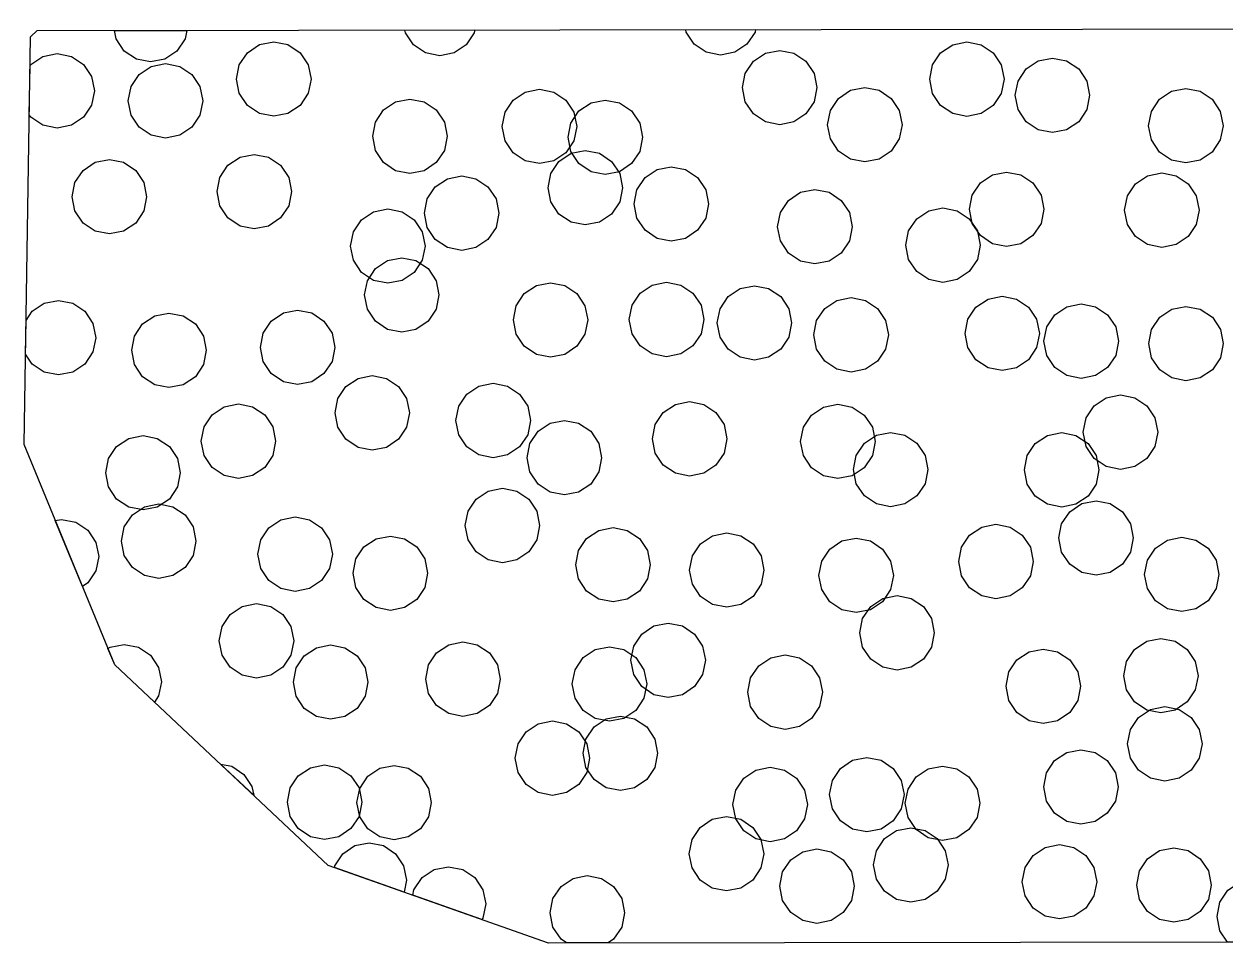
# Model space of a CAD drawing. Header units: millimetres. Extents: x 2 to 154, y 0 to 88.
# Drawn here: x 2.44 to 15.34, y 78.01 to 87.88 of the extents above; entities that cross this region are included whole.
import ezdxf

# ---------------------------------------------------------------- set-up
doc = ezdxf.new("R2010")
doc.units = ezdxf.units.MM
doc.layers.add('BORDER', color=3, linetype='Continuous')

msp = doc.modelspace()

# ---------------------------------------------------------------- linework, layer by layer
for points in [[(4.185, 87.814), (4.166, 87.722), (4.079, 87.592), (3.95, 87.505), (3.797, 87.475), (3.644, 87.505), (3.514, 87.592), (3.427, 87.722), (3.409, 87.813), (4.185, 87.814)], [(7.278, 87.818), (7.272, 87.789), (7.185, 87.659), (7.056, 87.573), (6.903, 87.542), (6.75, 87.573), (6.62, 87.659), (6.533, 87.789), (6.527, 87.817), (7.278, 87.818)], [(10.292, 87.822), (10.287, 87.796), (10.2, 87.666), (10.07, 87.58), (9.917, 87.549), (9.764, 87.58), (9.634, 87.666), (9.548, 87.796), (9.543, 87.821), (10.292, 87.822)], [(5.488, 87.138), (5.401, 87.008), (5.272, 86.921), (5.119, 86.891), (4.965, 86.921), (4.836, 87.008), (4.749, 87.138), (4.719, 87.291), (4.749, 87.444), (4.836, 87.574), (4.965, 87.661), (5.119, 87.691), (5.272, 87.661), (5.401, 87.574), (5.488, 87.444), (5.519, 87.291), (5.488, 87.138)], [(12.932, 87.136), (12.845, 87.007), (12.716, 86.92), (12.563, 86.889), (12.41, 86.92), (12.28, 87.007), (12.193, 87.136), (12.163, 87.289), (12.193, 87.442), (12.28, 87.572), (12.41, 87.659), (12.563, 87.689), (12.716, 87.659), (12.845, 87.572), (12.932, 87.442), (12.963, 87.289), (12.932, 87.136)], [(2.502, 87.434), (2.51, 87.446), (2.64, 87.533), (2.793, 87.564), (2.946, 87.533), (3.076, 87.446), (3.163, 87.317), (3.193, 87.164), (3.163, 87.011), (3.076, 86.881), (2.946, 86.794), (2.793, 86.764), (2.64, 86.794), (2.51, 86.881), (2.494, 86.906), (2.502, 87.434)], [(10.921, 87.046), (10.834, 86.917), (10.705, 86.83), (10.552, 86.799), (10.399, 86.83), (10.269, 86.917), (10.182, 87.046), (10.152, 87.199), (10.182, 87.352), (10.269, 87.482), (10.399, 87.569), (10.552, 87.599), (10.705, 87.569), (10.834, 87.482), (10.921, 87.352), (10.952, 87.199), (10.921, 87.046)], [(13.85, 86.963), (13.763, 86.833), (13.633, 86.746), (13.48, 86.716), (13.327, 86.746), (13.197, 86.833), (13.111, 86.963), (13.08, 87.116), (13.111, 87.269), (13.197, 87.399), (13.327, 87.485), (13.48, 87.516), (13.633, 87.485), (13.763, 87.399), (13.85, 87.269), (13.88, 87.116), (13.85, 86.963)], [(4.327, 86.903), (4.24, 86.774), (4.11, 86.687), (3.957, 86.657), (3.804, 86.687), (3.675, 86.774), (3.588, 86.903), (3.557, 87.057), (3.588, 87.21), (3.675, 87.339), (3.804, 87.426), (3.957, 87.457), (4.11, 87.426), (4.24, 87.339), (4.327, 87.21), (4.357, 87.057), (4.327, 86.903)], [(8.343, 86.629), (8.256, 86.499), (8.126, 86.412), (7.973, 86.382), (7.82, 86.412), (7.69, 86.499), (7.603, 86.629), (7.573, 86.782), (7.603, 86.935), (7.69, 87.065), (7.82, 87.151), (7.973, 87.182), (8.126, 87.151), (8.256, 87.065), (8.343, 86.935), (8.373, 86.782), (8.343, 86.629)], [(11.835, 86.647), (11.749, 86.517), (11.619, 86.431), (11.466, 86.4), (11.313, 86.431), (11.183, 86.517), (11.096, 86.647), (11.066, 86.8), (11.096, 86.953), (11.183, 87.083), (11.313, 87.17), (11.466, 87.2), (11.619, 87.17), (11.749, 87.083), (11.835, 86.953), (11.866, 86.8), (11.835, 86.647)], [(15.282, 86.637), (15.196, 86.507), (15.066, 86.42), (14.913, 86.39), (14.76, 86.42), (14.63, 86.507), (14.543, 86.637), (14.513, 86.79), (14.543, 86.943), (14.63, 87.073), (14.76, 87.16), (14.913, 87.19), (15.066, 87.16), (15.196, 87.073), (15.282, 86.943), (15.313, 86.79), (15.282, 86.637)], [(6.951, 86.523), (6.864, 86.393), (6.735, 86.306), (6.582, 86.276), (6.428, 86.306), (6.299, 86.393), (6.212, 86.523), (6.182, 86.676), (6.212, 86.829), (6.299, 86.959), (6.428, 87.045), (6.582, 87.076), (6.735, 87.045), (6.864, 86.959), (6.951, 86.829), (6.982, 86.676), (6.951, 86.523)], [(9.049, 86.512), (8.962, 86.382), (8.832, 86.295), (8.679, 86.265), (8.526, 86.295), (8.396, 86.382), (8.309, 86.512), (8.279, 86.665), (8.309, 86.818), (8.396, 86.948), (8.526, 87.034), (8.679, 87.065), (8.832, 87.034), (8.962, 86.948), (9.049, 86.818), (9.079, 86.665), (9.049, 86.512)], [(5.28, 85.929), (5.193, 85.799), (5.063, 85.712), (4.91, 85.682), (4.757, 85.712), (4.627, 85.799), (4.54, 85.929), (4.51, 86.082), (4.54, 86.235), (4.627, 86.365), (4.757, 86.451), (4.91, 86.482), (5.063, 86.451), (5.193, 86.365), (5.28, 86.235), (5.31, 86.082), (5.28, 85.929)], [(8.834, 85.971), (8.747, 85.841), (8.617, 85.754), (8.464, 85.724), (8.311, 85.754), (8.181, 85.841), (8.094, 85.971), (8.064, 86.124), (8.094, 86.277), (8.181, 86.406), (8.311, 86.493), (8.464, 86.524), (8.617, 86.493), (8.747, 86.406), (8.834, 86.277), (8.864, 86.124), (8.834, 85.971)], [(3.723, 85.874), (3.637, 85.744), (3.507, 85.658), (3.354, 85.627), (3.201, 85.658), (3.071, 85.744), (2.984, 85.874), (2.954, 86.027), (2.984, 86.18), (3.071, 86.31), (3.201, 86.397), (3.354, 86.427), (3.507, 86.397), (3.637, 86.31), (3.723, 86.18), (3.754, 86.027), (3.723, 85.874)], [(9.758, 85.796), (9.671, 85.666), (9.542, 85.579), (9.388, 85.549), (9.235, 85.579), (9.106, 85.666), (9.019, 85.796), (8.988, 85.949), (9.019, 86.102), (9.106, 86.232), (9.235, 86.318), (9.388, 86.349), (9.542, 86.318), (9.671, 86.232), (9.758, 86.102), (9.788, 85.949), (9.758, 85.796)], [(7.506, 85.698), (7.419, 85.568), (7.29, 85.481), (7.137, 85.451), (6.983, 85.481), (6.854, 85.568), (6.767, 85.698), (6.737, 85.851), (6.767, 86.004), (6.854, 86.134), (6.983, 86.22), (7.137, 86.251), (7.29, 86.22), (7.419, 86.134), (7.506, 86.004), (7.537, 85.851), (7.506, 85.698)], [(13.359, 85.739), (13.272, 85.609), (13.143, 85.522), (12.989, 85.492), (12.836, 85.522), (12.707, 85.609), (12.62, 85.739), (12.589, 85.892), (12.62, 86.045), (12.707, 86.175), (12.836, 86.262), (12.989, 86.292), (13.143, 86.262), (13.272, 86.175), (13.359, 86.045), (13.389, 85.892), (13.359, 85.739)], [(15.025, 85.729), (14.938, 85.599), (14.808, 85.512), (14.655, 85.482), (14.502, 85.512), (14.373, 85.599), (14.286, 85.729), (14.255, 85.882), (14.286, 86.035), (14.373, 86.165), (14.502, 86.252), (14.655, 86.282), (14.808, 86.252), (14.938, 86.165), (15.025, 86.035), (15.055, 85.882), (15.025, 85.729)], [(11.3, 85.552), (11.213, 85.422), (11.083, 85.336), (10.93, 85.305), (10.777, 85.336), (10.647, 85.422), (10.561, 85.552), (10.53, 85.705), (10.561, 85.858), (10.647, 85.988), (10.777, 86.075), (10.93, 86.105), (11.083, 86.075), (11.213, 85.988), (11.3, 85.858), (11.33, 85.705), (11.3, 85.552)], [(6.714, 85.344), (6.627, 85.214), (6.497, 85.127), (6.344, 85.097), (6.191, 85.127), (6.061, 85.214), (5.974, 85.344), (5.944, 85.497), (5.974, 85.65), (6.061, 85.78), (6.191, 85.866), (6.344, 85.897), (6.497, 85.866), (6.627, 85.78), (6.714, 85.65), (6.744, 85.497), (6.714, 85.344)], [(12.675, 85.354), (12.588, 85.224), (12.459, 85.137), (12.305, 85.107), (12.152, 85.137), (12.023, 85.224), (11.936, 85.354), (11.905, 85.507), (11.936, 85.66), (12.023, 85.79), (12.152, 85.877), (12.305, 85.907), (12.459, 85.877), (12.588, 85.79), (12.675, 85.66), (12.705, 85.507), (12.675, 85.354)], [(6.863, 84.819), (6.776, 84.689), (6.646, 84.602), (6.493, 84.572), (6.34, 84.602), (6.21, 84.689), (6.124, 84.819), (6.093, 84.972), (6.124, 85.125), (6.21, 85.255), (6.34, 85.341), (6.493, 85.372), (6.646, 85.341), (6.776, 85.255), (6.863, 85.125), (6.893, 84.972), (6.863, 84.819)], [(8.461, 84.55), (8.375, 84.42), (8.245, 84.333), (8.092, 84.303), (7.939, 84.333), (7.809, 84.42), (7.722, 84.55), (7.692, 84.703), (7.722, 84.856), (7.809, 84.986), (7.939, 85.073), (8.092, 85.103), (8.245, 85.073), (8.375, 84.986), (8.461, 84.856), (8.492, 84.703), (8.461, 84.55)], [(9.707, 84.555), (9.62, 84.425), (9.49, 84.338), (9.337, 84.308), (9.184, 84.338), (9.054, 84.425), (8.968, 84.555), (8.937, 84.708), (8.968, 84.861), (9.054, 84.991), (9.184, 85.077), (9.337, 85.108), (9.49, 85.077), (9.62, 84.991), (9.707, 84.861), (9.737, 84.708), (9.707, 84.555)], [(10.65, 84.518), (10.563, 84.388), (10.433, 84.302), (10.28, 84.271), (10.127, 84.302), (9.998, 84.388), (9.911, 84.518), (9.88, 84.671), (9.911, 84.824), (9.998, 84.954), (10.127, 85.041), (10.28, 85.071), (10.433, 85.041), (10.563, 84.954), (10.65, 84.824), (10.68, 84.671), (10.65, 84.518)], [(11.689, 84.391), (11.602, 84.261), (11.472, 84.175), (11.319, 84.144), (11.166, 84.175), (11.036, 84.261), (10.949, 84.391), (10.919, 84.544), (10.949, 84.697), (11.036, 84.827), (11.166, 84.914), (11.319, 84.944), (11.472, 84.914), (11.602, 84.827), (11.689, 84.697), (11.719, 84.544), (11.689, 84.391)], [(13.311, 84.406), (13.225, 84.276), (13.095, 84.189), (12.942, 84.159), (12.789, 84.189), (12.659, 84.276), (12.572, 84.406), (12.542, 84.559), (12.572, 84.712), (12.659, 84.842), (12.789, 84.928), (12.942, 84.959), (13.095, 84.928), (13.225, 84.842), (13.311, 84.712), (13.342, 84.559), (13.311, 84.406)], [(2.459, 84.698), (2.524, 84.796), (2.653, 84.882), (2.807, 84.913), (2.96, 84.882), (3.089, 84.796), (3.176, 84.666), (3.207, 84.513), (3.176, 84.36), (3.089, 84.23), (2.96, 84.143), (2.807, 84.113), (2.653, 84.143), (2.524, 84.23), (2.453, 84.336), (2.459, 84.698)], [(5.745, 84.256), (5.658, 84.127), (5.528, 84.04), (5.375, 84.009), (5.222, 84.04), (5.092, 84.127), (5.006, 84.256), (4.975, 84.409), (5.006, 84.562), (5.092, 84.692), (5.222, 84.779), (5.375, 84.809), (5.528, 84.779), (5.658, 84.692), (5.745, 84.562), (5.775, 84.409), (5.745, 84.256)], [(14.16, 84.323), (14.073, 84.193), (13.944, 84.106), (13.79, 84.076), (13.637, 84.106), (13.508, 84.193), (13.421, 84.323), (13.39, 84.476), (13.421, 84.629), (13.508, 84.759), (13.637, 84.845), (13.79, 84.876), (13.944, 84.845), (14.073, 84.759), (14.16, 84.629), (14.19, 84.476), (14.16, 84.323)], [(15.285, 84.296), (15.198, 84.166), (15.068, 84.08), (14.915, 84.049), (14.762, 84.08), (14.633, 84.166), (14.546, 84.296), (14.515, 84.449), (14.546, 84.602), (14.633, 84.732), (14.762, 84.819), (14.915, 84.849), (15.068, 84.819), (15.198, 84.732), (15.285, 84.602), (15.315, 84.449), (15.285, 84.296)], [(4.363, 84.224), (4.277, 84.094), (4.147, 84.007), (3.994, 83.977), (3.841, 84.007), (3.711, 84.094), (3.624, 84.224), (3.594, 84.377), (3.624, 84.53), (3.711, 84.66), (3.841, 84.746), (3.994, 84.777), (4.147, 84.746), (4.277, 84.66), (4.363, 84.53), (4.394, 84.377), (4.363, 84.224)], [(6.546, 83.552), (6.46, 83.422), (6.33, 83.335), (6.177, 83.305), (6.024, 83.335), (5.894, 83.422), (5.807, 83.552), (5.777, 83.705), (5.807, 83.858), (5.894, 83.988), (6.024, 84.074), (6.177, 84.105), (6.33, 84.074), (6.46, 83.988), (6.546, 83.858), (6.577, 83.705), (6.546, 83.552)], [(7.846, 83.471), (7.759, 83.341), (7.629, 83.254), (7.476, 83.224), (7.323, 83.254), (7.193, 83.341), (7.107, 83.471), (7.076, 83.624), (7.107, 83.777), (7.193, 83.907), (7.323, 83.993), (7.476, 84.024), (7.629, 83.993), (7.759, 83.907), (7.846, 83.777), (7.876, 83.624), (7.846, 83.471)], [(14.582, 83.345), (14.495, 83.215), (14.366, 83.128), (14.212, 83.098), (14.059, 83.128), (13.93, 83.215), (13.843, 83.345), (13.812, 83.498), (13.843, 83.651), (13.93, 83.781), (14.059, 83.868), (14.212, 83.898), (14.366, 83.868), (14.495, 83.781), (14.582, 83.651), (14.612, 83.498), (14.582, 83.345)], [(5.109, 83.249), (5.022, 83.119), (4.892, 83.032), (4.739, 83.002), (4.586, 83.032), (4.456, 83.119), (4.37, 83.249), (4.339, 83.402), (4.37, 83.555), (4.456, 83.685), (4.586, 83.771), (4.739, 83.802), (4.892, 83.771), (5.022, 83.685), (5.109, 83.555), (5.139, 83.402), (5.109, 83.249)], [(9.954, 83.273), (9.868, 83.143), (9.738, 83.057), (9.585, 83.026), (9.432, 83.057), (9.302, 83.143), (9.215, 83.273), (9.185, 83.426), (9.215, 83.579), (9.302, 83.709), (9.432, 83.796), (9.585, 83.826), (9.738, 83.796), (9.868, 83.709), (9.954, 83.579), (9.985, 83.426), (9.954, 83.273)], [(11.547, 83.246), (11.46, 83.116), (11.33, 83.029), (11.177, 82.999), (11.024, 83.029), (10.894, 83.116), (10.808, 83.246), (10.777, 83.399), (10.808, 83.552), (10.894, 83.682), (11.024, 83.768), (11.177, 83.799), (11.33, 83.768), (11.46, 83.682), (11.547, 83.552), (11.577, 83.399), (11.547, 83.246)], [(8.609, 83.071), (8.523, 82.941), (8.393, 82.854), (8.24, 82.824), (8.087, 82.854), (7.957, 82.941), (7.87, 83.071), (7.84, 83.224), (7.87, 83.377), (7.957, 83.507), (8.087, 83.594), (8.24, 83.624), (8.393, 83.594), (8.523, 83.507), (8.609, 83.377), (8.64, 83.224), (8.609, 83.071)], [(4.085, 82.909), (3.998, 82.779), (3.868, 82.692), (3.715, 82.662), (3.562, 82.692), (3.432, 82.779), (3.346, 82.909), (3.315, 83.062), (3.346, 83.215), (3.432, 83.345), (3.562, 83.431), (3.715, 83.462), (3.868, 83.431), (3.998, 83.345), (4.085, 83.215), (4.115, 83.062), (4.085, 82.909)], [(12.113, 82.943), (12.026, 82.813), (11.897, 82.727), (11.743, 82.696), (11.59, 82.727), (11.461, 82.813), (11.374, 82.943), (11.343, 83.096), (11.374, 83.249), (11.461, 83.379), (11.59, 83.466), (11.743, 83.496), (11.897, 83.466), (12.026, 83.379), (12.113, 83.249), (12.143, 83.096), (12.113, 82.943)], [(13.95, 82.941), (13.863, 82.811), (13.733, 82.724), (13.58, 82.694), (13.427, 82.724), (13.297, 82.811), (13.211, 82.941), (13.18, 83.094), (13.211, 83.247), (13.297, 83.376), (13.427, 83.463), (13.58, 83.494), (13.733, 83.463), (13.863, 83.376), (13.95, 83.247), (13.98, 83.094), (13.95, 82.941)], [(7.944, 82.343), (7.857, 82.213), (7.728, 82.126), (7.574, 82.096), (7.421, 82.126), (7.292, 82.213), (7.205, 82.343), (7.174, 82.496), (7.205, 82.649), (7.292, 82.779), (7.421, 82.865), (7.574, 82.896), (7.728, 82.865), (7.857, 82.779), (7.944, 82.649), (7.974, 82.496), (7.944, 82.343)], [(14.318, 82.208), (14.232, 82.079), (14.102, 81.992), (13.949, 81.962), (13.796, 81.992), (13.666, 82.079), (13.579, 82.208), (13.549, 82.362), (13.579, 82.515), (13.666, 82.644), (13.796, 82.731), (13.949, 82.762), (14.102, 82.731), (14.232, 82.644), (14.318, 82.515), (14.349, 82.362), (14.318, 82.208)], [(4.253, 82.174), (4.166, 82.044), (4.037, 81.957), (3.884, 81.927), (3.731, 81.957), (3.601, 82.044), (3.514, 82.174), (3.484, 82.327), (3.514, 82.48), (3.601, 82.61), (3.731, 82.696), (3.884, 82.727), (4.037, 82.696), (4.166, 82.61), (4.253, 82.48), (4.284, 82.327), (4.253, 82.174)], [(2.773, 82.548), (2.839, 82.561), (2.992, 82.531), (3.122, 82.444), (3.209, 82.314), (3.239, 82.161), (3.209, 82.008), (3.122, 81.878), (3.065, 81.84), (2.773, 82.548)], [(5.718, 82.034), (5.632, 81.905), (5.502, 81.818), (5.349, 81.787), (5.196, 81.818), (5.066, 81.905), (4.979, 82.034), (4.949, 82.187), (4.979, 82.341), (5.066, 82.47), (5.196, 82.557), (5.349, 82.587), (5.502, 82.557), (5.632, 82.47), (5.718, 82.341), (5.749, 82.187), (5.718, 82.034)], [(9.132, 81.921), (9.045, 81.791), (8.915, 81.704), (8.762, 81.674), (8.609, 81.704), (8.479, 81.791), (8.393, 81.921), (8.362, 82.074), (8.393, 82.227), (8.479, 82.356), (8.609, 82.443), (8.762, 82.474), (8.915, 82.443), (9.045, 82.356), (9.132, 82.227), (9.162, 82.074), (9.132, 81.921)], [(13.244, 81.955), (13.157, 81.825), (13.027, 81.739), (12.874, 81.708), (12.721, 81.739), (12.591, 81.825), (12.505, 81.955), (12.474, 82.108), (12.505, 82.261), (12.591, 82.391), (12.721, 82.478), (12.874, 82.508), (13.027, 82.478), (13.157, 82.391), (13.244, 82.261), (13.274, 82.108), (13.244, 81.955)], [(6.74, 81.829), (6.654, 81.7), (6.524, 81.613), (6.371, 81.582), (6.218, 81.613), (6.088, 81.7), (6.001, 81.829), (5.971, 81.982), (6.001, 82.136), (6.088, 82.265), (6.218, 82.352), (6.371, 82.382), (6.524, 82.352), (6.654, 82.265), (6.74, 82.136), (6.771, 81.982), (6.74, 81.829)], [(10.353, 81.864), (10.266, 81.734), (10.136, 81.647), (9.983, 81.617), (9.83, 81.647), (9.7, 81.734), (9.614, 81.864), (9.583, 82.017), (9.614, 82.17), (9.7, 82.3), (9.83, 82.386), (9.983, 82.417), (10.136, 82.386), (10.266, 82.3), (10.353, 82.17), (10.383, 82.017), (10.353, 81.864)], [(11.743, 81.807), (11.656, 81.677), (11.526, 81.59), (11.373, 81.56), (11.22, 81.59), (11.091, 81.677), (11.004, 81.807), (10.973, 81.96), (11.004, 82.113), (11.091, 82.243), (11.22, 82.329), (11.373, 82.36), (11.526, 82.329), (11.656, 82.243), (11.743, 82.113), (11.773, 81.96), (11.743, 81.807)], [(15.239, 81.817), (15.152, 81.687), (15.022, 81.6), (14.869, 81.57), (14.716, 81.6), (14.587, 81.687), (14.5, 81.817), (14.469, 81.97), (14.5, 82.123), (14.587, 82.253), (14.716, 82.339), (14.869, 82.37), (15.022, 82.339), (15.152, 82.253), (15.239, 82.123), (15.269, 81.97), (15.239, 81.817)], [(12.182, 81.19), (12.095, 81.06), (11.965, 80.973), (11.812, 80.943), (11.659, 80.973), (11.529, 81.06), (11.442, 81.19), (11.412, 81.343), (11.442, 81.496), (11.529, 81.626), (11.659, 81.712), (11.812, 81.743), (11.965, 81.712), (12.095, 81.626), (12.182, 81.496), (12.212, 81.343), (12.182, 81.19)], [(5.303, 81.104), (5.216, 80.974), (5.086, 80.888), (4.933, 80.857), (4.78, 80.888), (4.65, 80.974), (4.564, 81.104), (4.533, 81.257), (4.564, 81.41), (4.65, 81.54), (4.78, 81.627), (4.933, 81.657), (5.086, 81.627), (5.216, 81.54), (5.303, 81.41), (5.333, 81.257), (5.303, 81.104)], [(9.723, 80.895), (9.636, 80.765), (9.507, 80.678), (9.354, 80.648), (9.201, 80.678), (9.071, 80.765), (8.984, 80.895), (8.954, 81.048), (8.984, 81.201), (9.071, 81.33), (9.201, 81.417), (9.354, 81.448), (9.507, 81.417), (9.636, 81.33), (9.723, 81.201), (9.754, 81.048), (9.723, 80.895)], [(3.411, 81), (3.339, 81.173), (3.361, 81.187), (3.514, 81.218), (3.667, 81.187), (3.797, 81.101), (3.883, 80.971), (3.914, 80.818), (3.883, 80.665), (3.839, 80.598), (3.411, 81)], [(6.1, 80.661), (6.013, 80.531), (5.883, 80.444), (5.73, 80.414), (5.577, 80.444), (5.447, 80.531), (5.36, 80.661), (5.33, 80.814), (5.36, 80.967), (5.447, 81.097), (5.577, 81.183), (5.73, 81.214), (5.883, 81.183), (6.013, 81.097), (6.1, 80.967), (6.13, 80.814), (6.1, 80.661)], [(7.52, 80.691), (7.434, 80.562), (7.304, 80.475), (7.151, 80.445), (6.998, 80.475), (6.868, 80.562), (6.781, 80.691), (6.751, 80.845), (6.781, 80.998), (6.868, 81.127), (6.998, 81.214), (7.151, 81.245), (7.304, 81.214), (7.434, 81.127), (7.52, 80.998), (7.551, 80.845), (7.52, 80.691)], [(9.094, 80.64), (9.008, 80.51), (8.878, 80.424), (8.725, 80.393), (8.572, 80.424), (8.442, 80.51), (8.355, 80.64), (8.325, 80.793), (8.355, 80.946), (8.442, 81.076), (8.572, 81.163), (8.725, 81.193), (8.878, 81.163), (9.008, 81.076), (9.094, 80.946), (9.125, 80.793), (9.094, 80.64)], [(15.015, 80.729), (14.929, 80.6), (14.799, 80.513), (14.646, 80.482), (14.493, 80.513), (14.363, 80.6), (14.276, 80.729), (14.246, 80.882), (14.276, 81.035), (14.363, 81.165), (14.493, 81.252), (14.646, 81.282), (14.799, 81.252), (14.929, 81.165), (15.015, 81.035), (15.046, 80.882), (15.015, 80.729)], [(10.979, 80.552), (10.893, 80.422), (10.763, 80.335), (10.61, 80.305), (10.457, 80.335), (10.327, 80.422), (10.24, 80.552), (10.21, 80.705), (10.24, 80.858), (10.327, 80.988), (10.457, 81.074), (10.61, 81.105), (10.763, 81.074), (10.893, 80.988), (10.979, 80.858), (11.01, 80.705), (10.979, 80.552)], [(13.753, 80.615), (13.666, 80.486), (13.536, 80.399), (13.383, 80.368), (13.23, 80.399), (13.1, 80.486), (13.014, 80.615), (12.983, 80.768), (13.014, 80.922), (13.1, 81.051), (13.23, 81.138), (13.383, 81.168), (13.536, 81.138), (13.666, 81.051), (13.753, 80.922), (13.783, 80.768), (13.753, 80.615)], [(15.058, 79.997), (14.971, 79.867), (14.841, 79.78), (14.688, 79.75), (14.535, 79.78), (14.405, 79.867), (14.319, 79.997), (14.288, 80.15), (14.319, 80.303), (14.405, 80.433), (14.535, 80.519), (14.688, 80.55), (14.841, 80.519), (14.971, 80.433), (15.058, 80.303), (15.088, 80.15), (15.058, 79.997)], [(9.211, 79.896), (9.124, 79.766), (8.994, 79.679), (8.841, 79.649), (8.688, 79.679), (8.558, 79.766), (8.472, 79.896), (8.441, 80.049), (8.472, 80.202), (8.558, 80.332), (8.688, 80.419), (8.841, 80.449), (8.994, 80.419), (9.124, 80.332), (9.211, 80.202), (9.241, 80.049), (9.211, 79.896)], [(8.481, 79.843), (8.394, 79.714), (8.264, 79.627), (8.111, 79.596), (7.958, 79.627), (7.828, 79.714), (7.742, 79.843), (7.711, 79.996), (7.742, 80.149), (7.828, 80.279), (7.958, 80.366), (8.111, 80.396), (8.264, 80.366), (8.394, 80.279), (8.481, 80.149), (8.511, 79.996), (8.481, 79.843)], [(14.157, 79.534), (14.07, 79.404), (13.94, 79.317), (13.787, 79.287), (13.634, 79.317), (13.504, 79.404), (13.418, 79.534), (13.387, 79.687), (13.418, 79.84), (13.504, 79.97), (13.634, 80.056), (13.787, 80.087), (13.94, 80.056), (14.07, 79.97), (14.157, 79.84), (14.187, 79.687), (14.157, 79.534)], [(4.547, 79.933), (4.668, 79.909), (4.798, 79.822), (4.885, 79.693), (4.904, 79.598), (4.547, 79.933)], [(6.035, 79.37), (5.948, 79.24), (5.818, 79.153), (5.665, 79.123), (5.512, 79.153), (5.382, 79.24), (5.296, 79.37), (5.265, 79.523), (5.296, 79.676), (5.382, 79.806), (5.512, 79.892), (5.665, 79.923), (5.818, 79.892), (5.948, 79.806), (6.035, 79.676), (6.065, 79.523), (6.035, 79.37)], [(6.781, 79.366), (6.694, 79.236), (6.564, 79.15), (6.411, 79.119), (6.258, 79.15), (6.129, 79.236), (6.042, 79.366), (6.011, 79.519), (6.042, 79.672), (6.129, 79.802), (6.258, 79.889), (6.411, 79.919), (6.564, 79.889), (6.694, 79.802), (6.781, 79.672), (6.811, 79.519), (6.781, 79.366)], [(10.819, 79.346), (10.732, 79.216), (10.602, 79.13), (10.449, 79.099), (10.296, 79.13), (10.166, 79.216), (10.08, 79.346), (10.049, 79.499), (10.08, 79.652), (10.166, 79.782), (10.296, 79.869), (10.449, 79.899), (10.602, 79.869), (10.732, 79.782), (10.819, 79.652), (10.849, 79.499), (10.819, 79.346)], [(11.857, 79.451), (11.77, 79.322), (11.641, 79.235), (11.488, 79.205), (11.334, 79.235), (11.205, 79.322), (11.118, 79.451), (11.088, 79.605), (11.118, 79.758), (11.205, 79.887), (11.334, 79.974), (11.488, 80.005), (11.641, 79.974), (11.77, 79.887), (11.857, 79.758), (11.888, 79.605), (11.857, 79.451)], [(12.671, 79.359), (12.584, 79.229), (12.454, 79.142), (12.301, 79.112), (12.148, 79.142), (12.018, 79.229), (11.932, 79.359), (11.901, 79.512), (11.932, 79.665), (12.018, 79.795), (12.148, 79.881), (12.301, 79.912), (12.454, 79.881), (12.584, 79.795), (12.671, 79.665), (12.701, 79.512), (12.671, 79.359)], [(10.35, 78.817), (10.263, 78.687), (10.133, 78.601), (9.98, 78.57), (9.827, 78.601), (9.697, 78.687), (9.611, 78.817), (9.58, 78.97), (9.611, 79.123), (9.697, 79.253), (9.827, 79.34), (9.98, 79.37), (10.133, 79.34), (10.263, 79.253), (10.35, 79.123), (10.38, 78.97), (10.35, 78.817)], [(12.329, 78.696), (12.243, 78.566), (12.113, 78.479), (11.96, 78.449), (11.807, 78.479), (11.677, 78.566), (11.59, 78.696), (11.56, 78.849), (11.59, 79.002), (11.677, 79.132), (11.807, 79.219), (11.96, 79.249), (12.113, 79.219), (12.243, 79.132), (12.329, 79.002), (12.36, 78.849), (12.329, 78.696)], [(5.771, 78.822), (5.775, 78.84), (5.862, 78.97), (5.991, 79.057), (6.145, 79.087), (6.298, 79.057), (6.427, 78.97), (6.514, 78.84), (6.545, 78.687), (6.519, 78.558), (5.771, 78.822)], [(11.322, 78.468), (11.235, 78.338), (11.105, 78.251), (10.952, 78.221), (10.799, 78.251), (10.67, 78.338), (10.583, 78.468), (10.552, 78.621), (10.583, 78.774), (10.67, 78.904), (10.799, 78.99), (10.952, 79.021), (11.105, 78.99), (11.235, 78.904), (11.322, 78.774), (11.352, 78.621), (11.322, 78.468)], [(13.927, 78.516), (13.84, 78.386), (13.71, 78.299), (13.557, 78.269), (13.404, 78.299), (13.274, 78.386), (13.187, 78.516), (13.157, 78.669), (13.187, 78.822), (13.274, 78.952), (13.404, 79.038), (13.557, 79.069), (13.71, 79.038), (13.84, 78.952), (13.927, 78.822), (13.957, 78.669), (13.927, 78.516)], [(15.155, 78.48), (15.068, 78.35), (14.939, 78.264), (14.786, 78.233), (14.632, 78.264), (14.503, 78.35), (14.416, 78.48), (14.386, 78.633), (14.416, 78.786), (14.503, 78.916), (14.632, 79.003), (14.786, 79.033), (14.939, 79.003), (15.068, 78.916), (15.155, 78.786), (15.186, 78.633), (15.155, 78.48)], [(6.613, 78.525), (6.625, 78.583), (6.712, 78.713), (6.842, 78.8), (6.995, 78.83), (7.148, 78.8), (7.278, 78.713), (7.364, 78.583), (7.395, 78.43), (7.364, 78.277), (7.355, 78.263), (6.613, 78.525)], [(8.264, 78.012), (8.204, 78.052), (8.117, 78.182), (8.086, 78.335), (8.117, 78.488), (8.204, 78.618), (8.333, 78.705), (8.486, 78.735), (8.64, 78.705), (8.769, 78.618), (8.856, 78.488), (8.886, 78.335), (8.856, 78.182), (8.769, 78.052), (8.709, 78.012), (8.264, 78.012)], [(15.36, 78.021), (15.279, 78.143), (15.248, 78.296), (15.279, 78.449), (15.365, 78.579), (15.495, 78.666), (15.648, 78.696), (15.801, 78.666), (15.931, 78.579), (16.018, 78.449), (16.048, 78.296), (16.018, 78.143), (15.937, 78.022), (15.36, 78.021)]]:
    msp.add_lwpolyline(points, close=True)
at = {"layer": 'BORDER'}
msp.add_lwpolyline([(2.577, 87.812), (55.891, 87.882), (56.238, 87.673), (56.655, 81.973), (58.741, 78.081), (8.068, 78.011), (5.704, 78.845), (3.411, 81), (2.438, 83.364), (2.507, 87.743)], close=True, dxfattribs=at)

doc.saveas('drawing.dxf')
